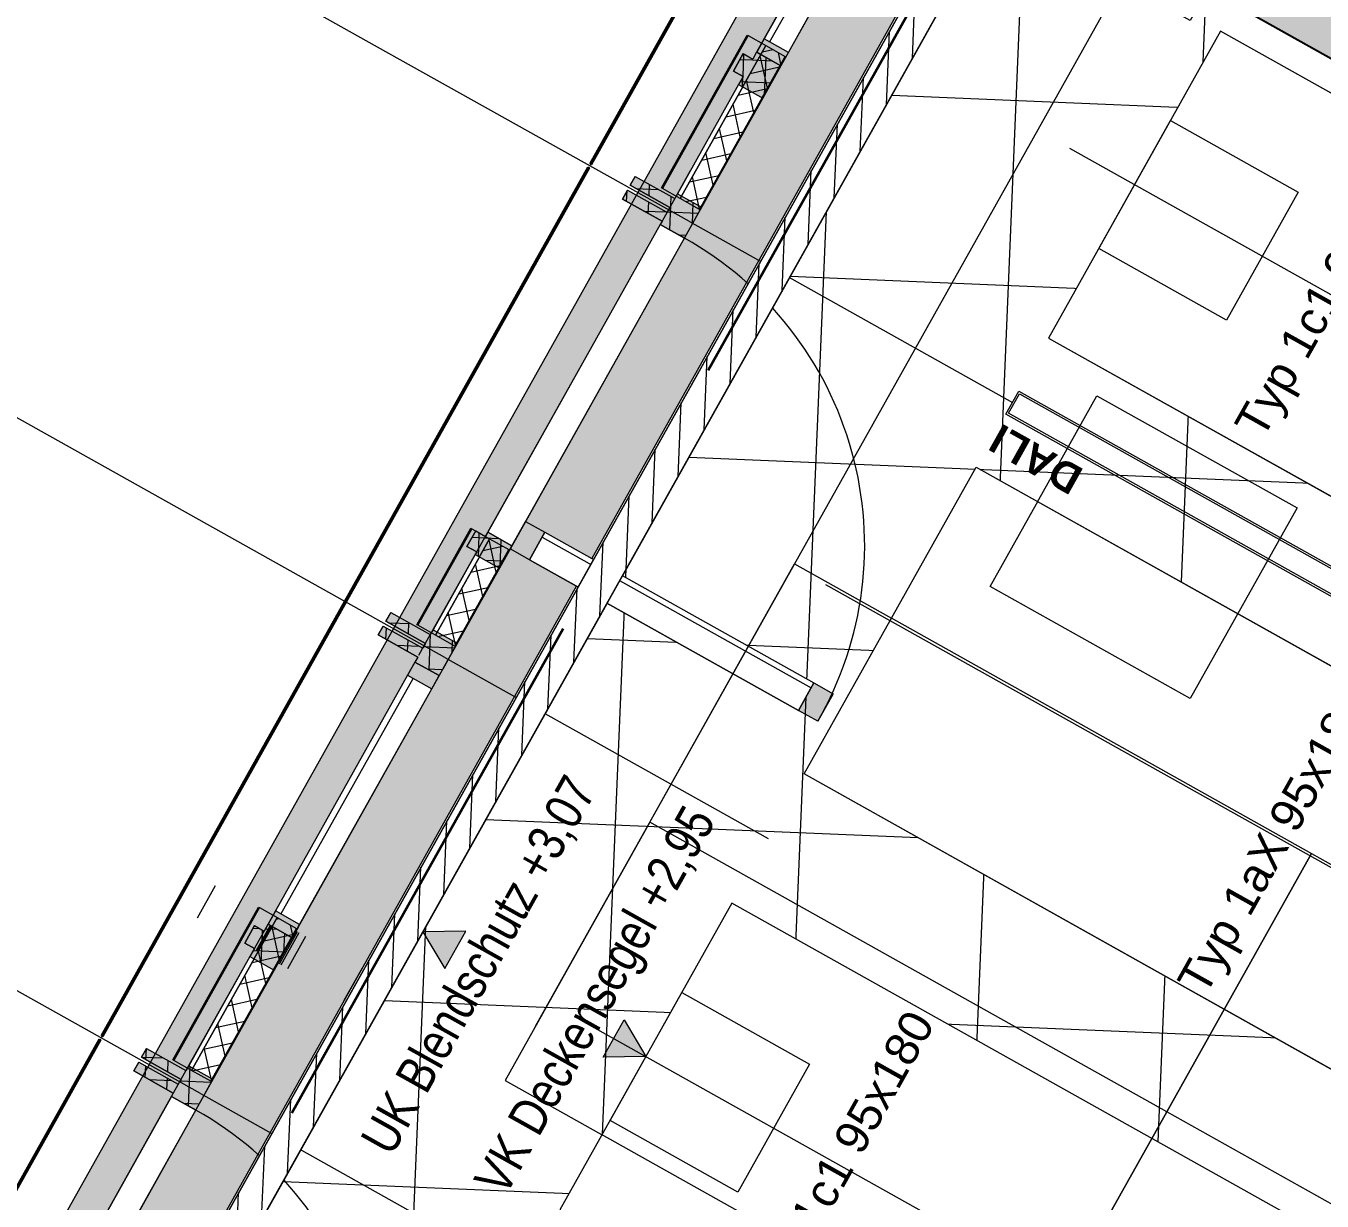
# Model space of a CAD drawing. Header units: metres. Extents: x -27.1 to 50.1, y 105.7 to 163.4.
# Drawn here: x -1.485 to 2.016, y 157.117 to 160.292 of the extents above; entities that cross this region are included whole.
import ezdxf

# ---------------------------------------------------------------- set-up
doc = ezdxf.new("R2010")
doc.units = ezdxf.units.M
doc.header["$MEASUREMENT"] = 0
for name, pattern in [('Achse', [0.0023, 0.0015, -0.0008]), ('Punktlinie', [0.0035, 0, -0.0035]), ('Strichlinie_ eng', [0.0023, 0.0015, -0.0008]), ('Strichpunktlinie', [0.006703, 0.003528, -0.001764, 0, -0.001411]), ('Wipeout_Contour', [1, 0, -1])]:
    doc.linetypes.add(name, pattern=pattern)
for name, color, linetype in [('00  Raster', 7, 'Continuous'), ('00  Raster Ausbau', 7, 'Continuous'), ('10  Fassade', 7, 'Continuous'), ('10  Fassade_Deckschraffur', 7, 'Continuous'), ('10  Fassade_Schnittschraffur', 7, 'Continuous'), ('10  Wand Massiv_Deckschraffur', 7, 'Continuous'), ('10  Wand Massiv_Fenster', 7, 'Continuous'), ('20  Deckensegel', 7, 'Continuous'), ('20  Deckenspiegel + Einbauten', 7, 'Continuous'), ('20  Wand Leichtbau', 7, 'Continuous'), ('20  Wand Leichtbau_Schnittschraffur', 7, 'Continuous'), ('40  Text Deckenspiegel', 7, 'Continuous'), ('Neubau_20  Decke Abhangdecke', 7, 'Continuous'), ('Neubau_20  Decke Abhangdecke_Deckschraffur', 7, 'Continuous'), ('Neubau_20  Deckenspiegel + Einbauten', 7, 'Continuous'), ('Neubau_20  Möbel', 7, 'Continuous'), ('Neubau_40  Text Deckenspiegel', 7, 'Continuous')]:
    doc.layers.add(name, color=color, linetype=linetype)
doc.styles.add('ERSTELLTER_STIL_1', font='arial.ttf')
doc.styles.add('ERSTELLTER_STIL_2', font='arial.ttf')
doc.styles.add('ERSTELLTER_STIL_3', font='')
doc.styles.get('ERSTELLTER_STIL_3').set_extended_font_data('Arial Narrow')
pattern_1 = [(102.605446, (0, 0), (0.048794801, 0.0109118), []), (192.605446, (0, 0), (-0.0109118, 0.048794801), [])]
pattern_2 = [(87.605446, (0, 0), (-0.059947608, 0.002506841), []), (177.605446, (0, 0), (0.002506841, 0.059947608), [])]

msp = doc.modelspace()

# ---------------------------------------------------------------- hatches: boundary and pattern name
at = {"layer": '20  Wand Leichtbau_Schnittschraffur', "linetype": 'Continuous', "lineweight": 18}
msp.add_hatch(color=9, dxfattribs=at).paths.add_polyline_path([(1.7556, 160.5076), (1.6945, 160.3985), (5.6724, 158.1697), (5.7335, 158.2788)])

# ---------------------------------------------------------------- linework, layer by layer
at = {"layer": '20  Wand Leichtbau', "color": 7, "linetype": 'Continuous', "lineweight": 25, "ltscale": 1000, "flags": 128}
msp.add_lwpolyline([(1.6945, 160.3985), (5.6724, 158.1697)], dxfattribs=at)

# ---------------------------------------------------------------- wipeouts: each hides what was drawn before it
at = {"color": 254, "linetype": 'Wipeout_Contour', "lineweight": 0, "ltscale": 578.896248}
msp.add_wipeout([(1.5068, 161.8649), (-18.3925, 126.3498), (-18.2219, 126.2542), (1.6769, 161.7686)], dxfattribs=at).dxf.layer = '10  Fassade_Deckschraffur'

# ---------------------------------------------------------------- next in the draw order: wipeouts: each hides what was drawn before it
at = {"color": 254, "linetype": 'Wipeout_Contour', "lineweight": 0, "ltscale": 579.750368}
msp.add_wipeout([(1.2236, 162.0253), (-18.6764, 126.5088), (-18.6188, 126.4766), (1.2811, 161.9927)], dxfattribs=at).dxf.layer = '10  Fassade_Deckschraffur'

# ---------------------------------------------------------------- next in the draw order: wipeouts: each hides what was drawn before it
at = {"color": 254, "linetype": 'Wipeout_Contour', "lineweight": 0, "ltscale": 579.478915}
msp.add_wipeout([(-18.4602, 126.3877), (1.4393, 161.9032), (1.2811, 161.9927), (-18.6188, 126.4766)], dxfattribs=at).dxf.layer = '10  Fassade_Deckschraffur'

# ---------------------------------------------------------------- next in the draw order: wipeouts: each hides what was drawn before it
at = {"color": 254, "linetype": 'Wipeout_Contour', "lineweight": 0, "ltscale": 579.276268}
msp.add_wipeout([(1.4393, 161.9032), (-18.4602, 126.3877), (-18.4575, 126.3862), (1.4419, 161.9017)], dxfattribs=at).dxf.layer = '10  Fassade_Deckschraffur'

# ---------------------------------------------------------------- next in the draw order: wipeouts: each hides what was drawn before it
at = {"color": 254, "linetype": 'Wipeout_Contour', "lineweight": 0, "ltscale": 579.199344}
msp.add_wipeout([(1.4446, 161.9001), (-18.4548, 126.3847), (-18.4016, 126.3549), (1.4977, 161.8701)], dxfattribs=at).dxf.layer = '10  Fassade_Deckschraffur'

# ---------------------------------------------------------------- next in the draw order: wipeouts: each hides what was drawn before it
at = {"color": 254, "linetype": 'Wipeout_Contour', "lineweight": 0, "ltscale": 579.127053}
msp.add_wipeout([(-18.3972, 126.3524), (1.5021, 161.8676), (1.4977, 161.8701), (-18.4016, 126.3549)], dxfattribs=at).dxf.layer = '10  Fassade_Deckschraffur'

# ---------------------------------------------------------------- next in the draw order: wipeouts: each hides what was drawn before it
at = {"color": 254, "linetype": 'Wipeout_Contour', "lineweight": 0, "ltscale": 579.115674}
msp.add_wipeout([(1.5021, 161.8676), (-18.3972, 126.3524), (-18.3925, 126.3498), (1.5068, 161.8649)], dxfattribs=at).dxf.layer = '10  Fassade_Deckschraffur'

# ---------------------------------------------------------------- next in the draw order: hatches: boundary and pattern name
at = {"layer": '10  Wand Massiv_Deckschraffur', "linetype": 'Continuous', "lineweight": 0, "true_color": 0xffffff}
msp.add_hatch(color=7, dxfattribs=at).paths.add_polyline_path([(-18.2218, 126.2542), (1.677, 161.7686), (1.3506, 161.9533), (-18.549, 126.4375)])
at = {"layer": 'Neubau_20  Decke Abhangdecke_Deckschraffur', "linetype": 'Continuous', "lineweight": 18, "true_color": 0xdcff15}
h = msp.add_hatch(dxfattribs=at)
h.set_pattern_fill('Bauliche_Anlagen__geplan_55', color=60, style=0, pattern_type=2)
h.set_pattern_definition([(87.60545, (0, 0), (-0.4995634, 0.0208903), []), (177.60545, (0, 0), (0.0208903, 0.4995634), [])])
h.paths.add_polyline_path([(-11.9299, 137.2893), (-11.9483, 137.2566), (-11.7956, 137.1711), (-11.7773, 137.2038), (-11.7027, 137.3368), (-11.3276, 137.1266), (-11.4021, 136.9936), (-6.2943, 134.1316), (-6.2197, 134.2647), (-5.8446, 134.0545), (-5.9191, 133.9215), (-5.7796, 133.8433), (-3.195, 138.456), (-3.3346, 138.5342), (-3.4152, 138.3903), (-3.7904, 138.6005), (-3.7097, 138.7444), (-5.3411, 139.6585), (-1.3692, 146.7474), (0.7769, 145.5449), (7.3302, 157.2408), (7.1906, 157.319), (7.1429, 157.234), (6.7678, 157.4442), (6.8155, 157.5292), (1.7076, 160.3912), (1.6599, 160.3061), (1.2848, 160.5163), (1.3777, 160.6821), (1.225, 160.7676), (-9.2843, 142.0111), (-9.3026, 141.9784)])
h.paths.add_polyline_path([(-8.904, 141.4828), (-9.2529, 141.6784), (-9.0574, 142.0273), (-8.7085, 141.8318)], flags=0)
at = {"layer": 'Neubau_40  Text Deckenspiegel', "linetype": 'Continuous', "lineweight": 0, "true_color": 0xffffff}
msp.add_hatch(color=7, dxfattribs=at).paths.add_polyline_path([(0.1896, 157.5077), (0.1305, 157.607), (0.0741, 157.5062)])

# ---------------------------------------------------------------- next in the draw order: linework, layer by layer
at = {"layer": '00  Raster Ausbau', "color": 9, "linetype": 'Achse', "lineweight": 18, "ltscale": 1000}
msp.add_line((-0.5655, 160.252), (-1.4379, 160.7408), dxfattribs=at)
at = {"layer": '00  Raster Ausbau', "color": 251, "linetype": 'Achse', "lineweight": 18, "ltscale": 1000, "true_color": 0x5f5f5f}
msp.add_line((-1.2254, 159.0743), (-2.0978, 159.5631), dxfattribs=at)
at = {"layer": '10  Fassade', "color": 255, "linetype": 'Punktlinie', "lineweight": 18, "ltscale": 1000}
msp.add_line((-18.3745, 126.3397), (1.5247, 161.8548), dxfattribs=at)
at = {"layer": '10  Fassade', "color": 7, "linetype": 'Continuous', "lineweight": 13, "ltscale": 1000}
for p, q in [((0.4523, 160.2171), (0.4259, 160.1699)), ((0.4259, 160.1699), (0.4521, 160.1553)), ((0.1605, 159.8854), (0.147, 159.8614)), ((0.1397, 159.8483), (0.1262, 159.8243)), ((0.1397, 159.8483), (0.2465, 159.7884)), ((0.147, 159.8614), (0.2539, 159.8015)), ((-0.2701, 158.9277), (-0.2936, 158.8858)), ((-0.4994, 158.7077), (-0.5129, 158.6837)), ((-0.5129, 158.6837), (-0.406, 158.6238)), ((-0.5202, 158.6706), (-0.5337, 158.6466)), ((-0.5202, 158.6706), (-0.4133, 158.6107)), ((-0.406, 158.6238), (-0.4133, 158.6107)), ((-0.8675, 157.8616), (-0.8939, 157.8145)), ((-0.8939, 157.8145), (-0.8677, 157.7998)), ((-1.1593, 157.5299), (-1.1728, 157.5059)), ((-1.1801, 157.4929), (-1.1935, 157.4689)), ((-1.1801, 157.4929), (-1.0732, 157.433)), ((-1.1728, 157.5059), (-1.0659, 157.4461))]:
    msp.add_line(p, q, dxfattribs=at)
at = {"layer": '10  Fassade', "color": 255, "linetype": 'Punktlinie', "lineweight": 18, "ltscale": 1000, "flags": 128}
for points in [[(-18.6764, 126.5088), (1.2236, 162.0253)], [(-18.6188, 126.4766), (1.2811, 161.9927)], [(-18.4602, 126.3877), (1.4393, 161.9032)], [(-18.4575, 126.3862), (1.4419, 161.9017)], [(-18.4548, 126.3847), (1.4446, 161.9001)], [(-18.4016, 126.3549), (1.4977, 161.8701)], [(-18.3972, 126.3524), (1.5021, 161.8676)], [(-18.3925, 126.3498), (1.5068, 161.8649)], [(-18.2219, 126.2542), (1.6769, 161.7686)]]:
    msp.add_lwpolyline(points, dxfattribs=at)
at = {"layer": '10  Fassade', "color": 7, "linetype": 'Strichlinie_ eng', "lineweight": 18, "ltscale": 1000, "flags": 128}
for points in [[(1.4333, 161.9065), (1.0653, 161.2497), (0.9101, 160.9727), (0.4643, 160.1771), (0.2502, 159.795), (-0.2545, 158.8942), (-0.4097, 158.6172), (-0.8555, 157.8216), (-1.0696, 157.4395), (-1.5743, 156.5388), (-1.7294, 156.2618), (-2.1752, 155.4662), (-2.3893, 155.0841), (-2.894, 154.1833), (-3.0492, 153.9063), (-3.495, 153.1107), (-3.7091, 152.7286), (-4.2138, 151.8278), (-4.369, 151.5509), (-4.8148, 150.7552), (-5.0289, 150.3731), (-5.5336, 149.4724), (-5.6888, 149.1954), (-6.1346, 148.3998), (-6.3487, 148.0177), (-6.8533, 147.1169), (-7.0085, 146.8399), (-7.4543, 146.0443), (-7.6684, 145.6622), (-8.1731, 144.7615), (-8.3283, 144.4845), (-8.7741, 143.6889), (-8.9882, 143.3067), (-9.4929, 142.406), (-9.6481, 142.129), (-10.0939, 141.3334), (-10.308, 140.9513), (-10.8127, 140.0505), (-10.9679, 139.7736), (-11.4136, 138.9779), (-11.6277, 138.5958), (-12.1324, 137.6951), (-12.2876, 137.4181), (-12.7334, 136.6225), (-12.9475, 136.2404), (-13.4522, 135.3396), (-13.6074, 135.0626), (-14.0532, 134.267), (-14.2673, 133.8849), (-14.772, 132.9842), (-14.9272, 132.7072), (-15.373, 131.9115), (-15.5871, 131.5294), (-16.0917, 130.6287), (-16.2469, 130.3517), (-16.6927, 129.5561), (-16.9068, 129.174), (-17.4115, 128.2732), (-17.5667, 127.9962), (-18.0125, 127.2006), (-18.4661, 126.391)], [(1.4986, 161.8696), (1.1307, 161.213), (0.9755, 160.9361), (0.5297, 160.1404), (0.3156, 159.7583), (-0.189, 158.8576), (-0.3442, 158.5806), (-0.79, 157.785), (-1.0041, 157.4029), (-1.5088, 156.5021), (-1.664, 156.2251), (-2.1098, 155.4295), (-2.3239, 155.0474), (-2.8286, 154.1467), (-2.9838, 153.8697), (-3.4296, 153.074), (-3.6437, 152.6919), (-4.1484, 151.7912), (-4.3036, 151.5142), (-4.7494, 150.7186), (-4.9634, 150.3365), (-5.4681, 149.4357), (-5.6233, 149.1587), (-6.0691, 148.3631), (-6.2832, 147.981), (-6.7879, 147.0803), (-6.9431, 146.8033), (-7.3889, 146.0077), (-7.603, 145.6255), (-8.1077, 144.7248), (-8.2629, 144.4478), (-8.7087, 143.6522), (-8.9228, 143.2701), (-9.4275, 142.3693), (-9.5827, 142.0924), (-10.0284, 141.2967), (-10.2425, 140.9146), (-10.7472, 140.0139), (-10.9024, 139.7369), (-11.3482, 138.9413), (-11.5623, 138.5592), (-12.067, 137.6584), (-12.2222, 137.3814), (-12.668, 136.5858), (-12.8821, 136.2037), (-13.3868, 135.303), (-13.542, 135.026), (-13.9878, 134.2303), (-14.2019, 133.8482), (-14.7065, 132.9475), (-14.8617, 132.6705), (-15.3075, 131.8749), (-15.5216, 131.4928), (-16.0263, 130.592), (-16.1815, 130.315), (-16.6273, 129.5194), (-16.8414, 129.1373), (-17.3461, 128.2366), (-17.5013, 127.9596), (-17.9471, 127.164), (-18.4007, 126.3544)], [(0.4259, 160.1699), (0.4523, 160.2171)], [(0.4523, 160.2171), (0.4785, 160.2024)], [(0.4521, 160.1553), (0.4259, 160.1699)], [(0.147, 159.8614), (0.1605, 159.8854)], [(0.1605, 159.8854), (0.2673, 159.8255)], [(0.1262, 159.8243), (0.1397, 159.8483)], [(0.1397, 159.8483), (0.2465, 159.7884)], [(0.2539, 159.8015), (0.147, 159.8614)], [(0.2331, 159.7644), (0.1262, 159.8243)], [(-0.2936, 158.8858), (-0.2701, 158.9277)], [(-0.2701, 158.9277), (-0.244, 158.913)], [(-0.2674, 158.8711), (-0.2936, 158.8858)], [(-0.5129, 158.6837), (-0.4994, 158.7077)], [(-0.406, 158.6238), (-0.5129, 158.6837)], [(-0.4994, 158.7077), (-0.3926, 158.6478)], [(-0.5337, 158.6466), (-0.5202, 158.6706)], [(-0.4268, 158.5867), (-0.5337, 158.6466)], [(-0.5202, 158.6706), (-0.4133, 158.6107)], [(-0.8939, 157.8145), (-0.8675, 157.8616)], [(-0.8675, 157.8616), (-0.8413, 157.8469)], [(-0.8677, 157.7998), (-0.8939, 157.8145)], [(-1.1728, 157.5059), (-1.1593, 157.5299)], [(-1.1593, 157.5299), (-1.0525, 157.4701)], [(-1.1935, 157.4689), (-1.1801, 157.4929)], [(-1.1801, 157.4929), (-1.0732, 157.433)], [(-1.0659, 157.4461), (-1.1728, 157.5059)], [(-1.0867, 157.409), (-1.1935, 157.4689)]]:
    msp.add_lwpolyline(points, dxfattribs=at)
at = {"layer": '10  Fassade', "color": 7, "linetype": 'Continuous', "lineweight": 13, "ltscale": 1000, "flags": 128}
for points in [[(0.2539, 159.8015), (0.2502, 159.795), (0.2465, 159.7884)], [(-1.0659, 157.4461), (-1.0696, 157.4395), (-1.0732, 157.433)]]:
    msp.add_lwpolyline(points, dxfattribs=at)
at = {"layer": '10  Wand Massiv_Fenster', "color": 7, "linetype": 'Continuous', "lineweight": 13, "ltscale": 1000}
for p, q in [((1.3506, 161.9533), (-18.549, 126.4375)), ((1.677, 161.7686), (-18.2218, 126.2542))]:
    msp.add_line(p, q, dxfattribs=at)
at = {"layer": 'Neubau_20  Decke Abhangdecke', "color": 7, "linetype": 'Continuous', "lineweight": 13, "ltscale": 1000, "flags": 128}
msp.add_lwpolyline([(-5.7796, 133.8433), (-3.195, 138.456), (-3.3346, 138.5342), (-3.4152, 138.3903), (-3.7904, 138.6005), (-3.7097, 138.7444), (-5.3411, 139.6585), (-1.3692, 146.7474), (0.7769, 145.5449), (7.3302, 157.2408), (7.1906, 157.319), (7.1429, 157.234), (6.7678, 157.4442), (6.8155, 157.5292), (1.7076, 160.3912), (1.6599, 160.3061), (1.2848, 160.5163), (1.3777, 160.6821), (1.225, 160.7676), (-9.2843, 142.0111), (-9.3026, 141.9784), (-11.9299, 137.2893)], dxfattribs=at)
at = {"layer": 'Neubau_40  Text Deckenspiegel', "color": 7, "linetype": 'Continuous', "lineweight": 18, "ltscale": 1000, "flags": 128}
msp.add_lwpolyline([(0.1896, 157.5077), (0.0741, 157.5062), (0.1305, 157.607)], close=True, dxfattribs=at)

# ---------------------------------------------------------------- next in the draw order: texts
at = {"layer": '40  Text Deckenspiegel', "color": 7, "linetype": 'Continuous', "lineweight": 18, "insert": (0.35, 158.1627), "char_height": 0.1, "attachment_point": 6, "rotation": 60.738, "style": 'ERSTELLTER_STIL_3'}
msp.add_mtext('\\A1;{\\pqr;\\fArial Narrow|b0|i0|c0|p38;VK Deckensegel +2,95}', dxfattribs=at)

# ---------------------------------------------------------------- next in the draw order: wipeouts: each hides what was drawn before it
at = {"color": 254, "linetype": 'Wipeout_Contour', "lineweight": 0, "ltscale": 642.235605}
msp.add_wipeout([(0.4887, 160.2207), (0.5542, 160.184), (0.9511, 160.8924), (0.8857, 160.9291)], dxfattribs=at).dxf.layer = '10  Fassade_Deckschraffur'
at = {"color": 254, "linetype": 'Wipeout_Contour', "lineweight": 0, "ltscale": 639.874678}
msp.add_wipeout([(0.2747, 159.8386), (0.3401, 159.8019), (0.5053, 160.0968), (0.4399, 160.1335)], dxfattribs=at).dxf.layer = '10  Fassade_Deckschraffur'
at = {"color": 254, "linetype": 'Wipeout_Contour', "lineweight": 0, "ltscale": 637.289953}
msp.add_wipeout([(-0.2376, 158.9243), (-0.1722, 158.8877), (0.2936, 159.7191), (0.2282, 159.7557)], dxfattribs=at).dxf.layer = '10  Fassade_Deckschraffur'
at = {"color": 254, "linetype": 'Wipeout_Contour', "lineweight": 0, "ltscale": 634.979532}
msp.add_wipeout([(-0.2713, 158.8641), (-0.3852, 158.6609), (-0.3198, 158.6242), (-0.2059, 158.8275)], dxfattribs=at).dxf.layer = '10  Fassade_Deckschraffur'
at = {"color": 254, "linetype": 'Wipeout_Contour', "lineweight": 0, "ltscale": 632.811877}
msp.add_wipeout([(-0.831, 157.8652), (-0.7656, 157.8286), (-0.3687, 158.537), (-0.4341, 158.5736)], dxfattribs=at).dxf.layer = '10  Fassade_Deckschraffur'
at = {"color": 254, "linetype": 'Wipeout_Contour', "lineweight": 0, "ltscale": 630.461909}
msp.add_wipeout([(-1.0451, 157.4831), (-0.9797, 157.4465), (-0.8145, 157.7413), (-0.8799, 157.778)], dxfattribs=at).dxf.layer = '10  Fassade_Deckschraffur'
at = {"color": 254, "linetype": 'Wipeout_Contour', "lineweight": 0, "ltscale": 627.889392}
msp.add_wipeout([(-1.5574, 156.5689), (-1.492, 156.5322), (-1.0261, 157.3636), (-1.0916, 157.4003)], dxfattribs=at).dxf.layer = '10  Fassade_Deckschraffur'
at = {"color": 254, "linetype": 'Wipeout_Contour', "lineweight": 0, "ltscale": 628.294028}
msp.add_wipeout([(0.4217, 157.9221), (-0.0427, 157.0934), (1.5276, 156.2135), (1.992, 157.0423)], dxfattribs=at).dxf.layer = '20  Deckensegel'

# ---------------------------------------------------------------- next in the draw order: hatches: boundary and pattern name
at = {"layer": '10  Fassade', "linetype": 'Continuous', "lineweight": 0, "true_color": 0xffffff}
for points in [[(0.2317, 159.8541), (0.2343, 159.8526), (0.4658, 160.2657), (0.4632, 160.2671)], [(0.3347, 159.7964), (0.3364, 159.7954), (0.5679, 160.2085), (0.5661, 160.2095)], [(-0.4294, 158.6741), (-0.4268, 158.6727), (-0.2806, 158.9335), (-0.2832, 158.935)], [(-0.3264, 158.6165), (-0.3247, 158.6155), (-0.1785, 158.8763), (-0.1803, 158.8773)], [(-1.088, 157.4986), (-1.0854, 157.4971), (-0.854, 157.9102), (-0.8566, 157.9117)], [(-0.9851, 157.4409), (-0.9834, 157.4399), (-0.7519, 157.853), (-0.7537, 157.854)]]:
    msp.add_hatch(color=7, dxfattribs=at).paths.add_polyline_path(points)
at = {"layer": '10  Fassade', "linetype": 'Continuous', "lineweight": 13, "true_color": 0x000100}
h = msp.add_hatch(dxfattribs=at)
h.set_pattern_fill('Dämmung__hart_2_0001', color=98, style=0, pattern_type=2)
h.set_pattern_definition(pattern_1)
h.paths.add_polyline_path([(0.2823, 159.8257), (0.3347, 159.7964), (0.5661, 160.2095), (0.5138, 160.2388)])
h = msp.add_hatch(dxfattribs=at)
h.set_pattern_fill('Dämmung__hart_2_0001', color=98, style=0, pattern_type=2)
h.set_pattern_definition(pattern_1)
h.paths.add_polyline_path([(-0.3788, 158.6458), (-0.3264, 158.6165), (-0.1803, 158.8773), (-0.2326, 158.9066)])
h = msp.add_hatch(dxfattribs=at)
h.set_pattern_fill('Dämmung__hart_2_0001', color=98, style=0, pattern_type=2)
h.set_pattern_definition(pattern_1)
h.paths.add_polyline_path([(-1.0374, 157.4702), (-0.9851, 157.4409), (-0.7537, 157.854), (-0.806, 157.8833)])
at = {"layer": '10  Fassade_Schnittschraffur', "linetype": 'Continuous', "lineweight": 0, "true_color": 0xffffff}
for points in [[(0.4523, 160.2171), (0.4259, 160.1699), (0.4521, 160.1553), (0.4785, 160.2024)], [(0.2673, 159.8255), (0.1605, 159.8854), (0.147, 159.8614), (0.2539, 159.8015)], [(0.1262, 159.8243), (0.2331, 159.7644), (0.2465, 159.7884), (0.1397, 159.8483)], [(0.2539, 159.8015), (0.2502, 159.795), (0.2465, 159.7884), (0.2331, 159.7644), (0.2282, 159.7557), (0.2936, 159.7191), (0.3401, 159.8019), (0.2747, 159.8386)], [(0.2281, 159.7555), (0.2935, 159.7189), (0.2282, 159.7557)], [(-0.244, 158.913), (-0.2701, 158.9277), (-0.2936, 158.8858), (-0.2674, 158.8711)], [(-0.2376, 158.9243), (-0.244, 158.913), (-0.2674, 158.8711), (-0.2713, 158.8641), (-0.2059, 158.8275), (-0.1722, 158.8877)], [(-0.2376, 158.9243), (-0.1722, 158.8877), (-0.2375, 158.9245)], [(-0.4994, 158.7077), (-0.5129, 158.6837), (-0.406, 158.6238), (-0.3926, 158.6478)], [(-0.5337, 158.6466), (-0.4268, 158.5867), (-0.4133, 158.6107), (-0.5202, 158.6706)], [(-0.8675, 157.8616), (-0.8939, 157.8145), (-0.8677, 157.7998), (-0.8413, 157.8469)], [(-1.0525, 157.4701), (-1.1593, 157.5299), (-1.1728, 157.5059), (-1.0659, 157.4461)], [(-1.1935, 157.4689), (-1.0867, 157.409), (-1.0732, 157.433), (-1.1801, 157.4929)], [(-1.0659, 157.4461), (-1.0696, 157.4395), (-1.0732, 157.433), (-1.0867, 157.409), (-1.0916, 157.4003), (-1.0261, 157.3636), (-0.9797, 157.4465), (-1.0451, 157.4831)], [(-1.0917, 157.4001), (-1.0262, 157.3634), (-1.0916, 157.4003)]]:
    msp.add_hatch(color=7, dxfattribs=at).paths.add_polyline_path(points)
at = {"layer": '10  Fassade_Schnittschraffur', "linetype": 'Continuous', "lineweight": 13, "true_color": 0x000100}
h = msp.add_hatch(dxfattribs=at)
h.set_pattern_fill('Dämmung__hart_1_0001', color=98, style=0, pattern_type=2)
h.set_pattern_definition(pattern_2)
h.paths.add_polyline_path([(0.4523, 160.2171), (0.4259, 160.1699), (0.4521, 160.1553), (0.4785, 160.2024)])
h = msp.add_hatch(dxfattribs=at)
h.set_pattern_fill('Dämmung__hart_1_0001', color=98, style=0, pattern_type=2)
h.set_pattern_definition(pattern_2)
h.paths.add_polyline_path([(0.2673, 159.8255), (0.1605, 159.8854), (0.147, 159.8614), (0.2539, 159.8015)])
h = msp.add_hatch(dxfattribs=at)
h.set_pattern_fill('Dämmung__hart_1_0001', color=98, style=0, pattern_type=2)
h.set_pattern_definition(pattern_2)
h.paths.add_polyline_path([(0.1262, 159.8243), (0.2331, 159.7644), (0.2465, 159.7884), (0.1397, 159.8483)])
h = msp.add_hatch(dxfattribs=at)
h.set_pattern_fill('Dämmung__hart_1_0001', color=98, style=0, pattern_type=2)
h.set_pattern_definition(pattern_2)
h.paths.add_polyline_path([(0.2539, 159.8015), (0.2502, 159.795), (0.2465, 159.7884), (0.2331, 159.7644), (0.2282, 159.7557), (0.2936, 159.7191), (0.3401, 159.8019), (0.2747, 159.8386)])
h = msp.add_hatch(dxfattribs=at)
h.set_pattern_fill('Dämmung__hart_1_0001', color=98, style=0, pattern_type=2)
h.set_pattern_definition(pattern_2)
h.paths.add_polyline_path([(-0.244, 158.913), (-0.2701, 158.9277), (-0.2936, 158.8858), (-0.2674, 158.8711)])
h = msp.add_hatch(dxfattribs=at)
h.set_pattern_fill('Dämmung__hart_1_0001', color=98, style=0, pattern_type=2)
h.set_pattern_definition(pattern_2)
h.paths.add_polyline_path([(-0.2376, 158.9243), (-0.244, 158.913), (-0.2674, 158.8711), (-0.2713, 158.8641), (-0.2059, 158.8275), (-0.1722, 158.8877)])
h = msp.add_hatch(dxfattribs=at)
h.set_pattern_fill('Dämmung__hart_1_0001', color=98, style=0, pattern_type=2)
h.set_pattern_definition(pattern_2)
h.paths.add_polyline_path([(-0.4994, 158.7077), (-0.5129, 158.6837), (-0.406, 158.6238), (-0.3926, 158.6478)])
h = msp.add_hatch(dxfattribs=at)
h.set_pattern_fill('Dämmung__hart_1_0001', color=98, style=0, pattern_type=2)
h.set_pattern_definition(pattern_2)
h.paths.add_polyline_path([(-0.5337, 158.6466), (-0.4268, 158.5867), (-0.4133, 158.6107), (-0.5202, 158.6706)])
h = msp.add_hatch(dxfattribs=at)
h.set_pattern_fill('Dämmung__hart_1_0001', color=98, style=0, pattern_type=2)
h.set_pattern_definition(pattern_2)
h.paths.add_polyline_path([(-0.8675, 157.8616), (-0.8939, 157.8145), (-0.8677, 157.7998), (-0.8413, 157.8469)])
h = msp.add_hatch(dxfattribs=at)
h.set_pattern_fill('Dämmung__hart_1_0001', color=98, style=0, pattern_type=2)
h.set_pattern_definition(pattern_2)
h.paths.add_polyline_path([(-1.0525, 157.4701), (-1.1593, 157.5299), (-1.1728, 157.5059), (-1.0659, 157.4461)])
h = msp.add_hatch(dxfattribs=at)
h.set_pattern_fill('Dämmung__hart_1_0001', color=98, style=0, pattern_type=2)
h.set_pattern_definition(pattern_2)
h.paths.add_polyline_path([(-1.1935, 157.4689), (-1.0867, 157.409), (-1.0732, 157.433), (-1.1801, 157.4929)])
h = msp.add_hatch(dxfattribs=at)
h.set_pattern_fill('Dämmung__hart_1_0001', color=98, style=0, pattern_type=2)
h.set_pattern_definition(pattern_2)
h.paths.add_polyline_path([(-1.0659, 157.4461), (-1.0696, 157.4395), (-1.0732, 157.433), (-1.0867, 157.409), (-1.0916, 157.4003), (-1.0261, 157.3636), (-0.9797, 157.4465), (-1.0451, 157.4831)])

# ---------------------------------------------------------------- next in the draw order: linework, layer by layer
at = {"layer": '00  Raster Ausbau', "color": 9, "linetype": 'Achse', "lineweight": 18, "ltscale": 1000}
for p, q in [((0.3069, 159.7632), (-0.5655, 160.252)), ((0.3069, 159.7632), (1.1793, 159.2744)), ((-1.0129, 157.4077), (-1.8852, 157.8966)), ((-1.0129, 157.4077), (-0.1405, 156.9189))]:
    msp.add_line(p, q, dxfattribs=at)
at = {"layer": '00  Raster Ausbau', "color": 251, "linetype": 'Achse', "lineweight": 18, "ltscale": 1000, "true_color": 0x5f5f5f}
msp.add_line((-0.353, 158.5855), (-1.2254, 159.0743), dxfattribs=at)
at = {"layer": '10  Fassade', "color": 7, "linetype": 'Continuous', "lineweight": 13, "ltscale": 1000}
for p, q in [((0.4523, 160.2171), (0.4785, 160.2024)), ((0.4887, 160.2207), (0.4785, 160.2024)), ((0.4521, 160.1553), (0.4399, 160.1335)), ((0.5542, 160.184), (0.5053, 160.0968)), ((0.4399, 160.1335), (0.5053, 160.0968)), ((0.1605, 159.8854), (0.2673, 159.8255)), ((0.2747, 159.8386), (0.2673, 159.8255)), ((0.2747, 159.8386), (0.3401, 159.8019)), ((0.1262, 159.8243), (0.2331, 159.7644)), ((0.3401, 159.8019), (0.2936, 159.7191)), ((0.2331, 159.7644), (0.2282, 159.7557)), ((0.2282, 159.7557), (0.2936, 159.7191)), ((-0.2701, 158.9277), (-0.244, 158.913)), ((-0.2376, 158.9243), (-0.244, 158.913)), ((-0.2376, 158.9243), (-0.1722, 158.8877)), ((-0.2936, 158.8858), (-0.2674, 158.8711)), ((-0.2674, 158.8711), (-0.2713, 158.8641)), ((-0.2713, 158.8641), (-0.2059, 158.8275)), ((-0.1722, 158.8877), (-0.2059, 158.8275)), ((-0.4994, 158.7077), (-0.3926, 158.6478)), ((-0.5337, 158.6466), (-0.4268, 158.5867)), ((-0.3852, 158.6609), (-0.3926, 158.6478)), ((-0.3852, 158.6609), (-0.3198, 158.6242)), ((-0.3198, 158.6242), (-0.3687, 158.537)), ((-0.4268, 158.5867), (-0.4341, 158.5736)), ((-0.8675, 157.8616), (-0.8413, 157.8469)), ((-0.831, 157.8652), (-0.8413, 157.8469)), ((-0.7656, 157.8286), (-0.8145, 157.7413)), ((-0.8677, 157.7998), (-0.8799, 157.778)), ((-0.8799, 157.778), (-0.8145, 157.7413)), ((-1.1593, 157.5299), (-1.0525, 157.4701)), ((-1.1935, 157.4689), (-1.0867, 157.409)), ((-1.0451, 157.4831), (-1.0525, 157.4701)), ((-1.0451, 157.4831), (-0.9797, 157.4465)), ((-0.9797, 157.4465), (-1.0261, 157.3636)), ((-1.0867, 157.409), (-1.0916, 157.4003)), ((-1.0916, 157.4003), (-1.0261, 157.3636))]:
    msp.add_line(p, q, dxfattribs=at)
at = {"layer": '10  Fassade', "color": 7, "linetype": 'Continuous', "lineweight": 18, "ltscale": 1000, "flags": 128}
for points in [[(0.8857, 160.9291), (0.4887, 160.2207)], [(0.9511, 160.8924), (0.5542, 160.184)], [(0.4399, 160.1335), (0.2747, 159.8386)], [(0.5053, 160.0968), (0.3401, 159.8019)], [(0.2282, 159.7557), (-0.2376, 158.9243)], [(0.2936, 159.7191), (-0.1722, 158.8877)], [(-0.2713, 158.8641), (-0.3852, 158.6609)], [(-0.2059, 158.8275), (-0.3198, 158.6242)], [(-0.4341, 158.5736), (-0.831, 157.8652)], [(-0.3687, 158.537), (-0.7656, 157.8286)], [(-0.8799, 157.778), (-1.0451, 157.4831)], [(-0.8145, 157.7413), (-0.9797, 157.4465)], [(-1.0916, 157.4003), (-1.5574, 156.5689)], [(-1.0261, 157.3636), (-1.492, 156.5322)]]:
    msp.add_lwpolyline(points, dxfattribs=at)
for points in [[(0.2317, 159.8541), (0.4632, 160.2671), (0.4658, 160.2657), (0.2343, 159.8526)], [(0.2343, 159.8526), (0.4658, 160.2657), (0.5138, 160.2388), (0.2823, 159.8257)], [(0.2823, 159.8257), (0.5138, 160.2388), (0.5661, 160.2095), (0.3347, 159.7964)], [(0.3347, 159.7964), (0.5661, 160.2095), (0.5679, 160.2085), (0.3364, 159.7954)], [(0.2282, 159.7557), (0.2935, 159.7189)], [(-0.4294, 158.6741), (-0.2832, 158.935), (-0.2806, 158.9335), (-0.4268, 158.6727)], [(-0.4268, 158.6727), (-0.2806, 158.9335), (-0.2326, 158.9066), (-0.3788, 158.6458)], [(-0.3788, 158.6458), (-0.2326, 158.9066), (-0.1803, 158.8773), (-0.3264, 158.6165)], [(-0.1722, 158.8877), (-0.2375, 158.9245)], [(-0.3264, 158.6165), (-0.1803, 158.8773), (-0.1785, 158.8763), (-0.3247, 158.6155)], [(-1.088, 157.4986), (-0.8566, 157.9117), (-0.854, 157.9102), (-1.0854, 157.4971)], [(-1.0854, 157.4971), (-0.854, 157.9102), (-0.806, 157.8833), (-1.0374, 157.4702)], [(-1.0374, 157.4702), (-0.806, 157.8833), (-0.7537, 157.854), (-0.9851, 157.4409)], [(-0.9851, 157.4409), (-0.7537, 157.854), (-0.7519, 157.853), (-0.9834, 157.4399)], [(-1.0916, 157.4003), (-1.0262, 157.3634)]]:
    msp.add_lwpolyline(points, close=True, dxfattribs=at)
at = {"layer": '10  Fassade', "color": 7, "linetype": 'Continuous', "lineweight": 13, "ltscale": 1000}
msp.add_arc((-1.4919, 156.5324), 0.9526, 330.1365, 60.738, dxfattribs=at)
at = {"layer": '20  Deckensegel', "color": 7, "linetype": 'Continuous', "lineweight": 18, "ltscale": 1000}
for p, q in [((0.4217, 157.9221), (-0.0427, 157.0934)), ((1.992, 157.0423), (0.4217, 157.9221)), ((0.0927, 157.335), (0.2863, 157.6805)), ((0.2863, 157.6805), (0.6317, 157.4869)), ((0.6317, 157.4869), (0.4382, 157.1415)), ((0.4382, 157.1415), (0.0927, 157.335))]:
    msp.add_line(p, q, dxfattribs=at)
at = {"layer": '20  Deckensegel', "color": 6, "linetype": 'Strichpunktlinie', "lineweight": 18, "ltscale": 1000}
msp.add_line((1.9343, 156.5302), (0.015, 157.6055), dxfattribs=at)
at = {"layer": '20  Deckensegel', "color": 7, "linetype": 'Continuous', "lineweight": 18, "ltscale": 1000, "flags": 128}
msp.add_lwpolyline([(0.4217, 157.9221), (-0.0427, 157.0934), (1.5276, 156.2135), (1.992, 157.0423)], close=True, dxfattribs=at)
at = {"layer": 'Neubau_20  Möbel', "color": 9, "linetype": 'Continuous', "lineweight": 18, "ltscale": 1000, "flags": 128}
msp.add_lwpolyline([(2.9919, 156.5766), (1.5961, 157.3587), (1.2051, 156.6608), (2.6009, 155.8787)], close=True, dxfattribs=at)

# ---------------------------------------------------------------- next in the draw order: texts
at = {"layer": '20  Deckensegel', "color": 7, "linetype": 'Continuous', "lineweight": 13, "insert": (0.5076, 156.832), "char_height": 0.09, "attachment_point": 4, "rotation": 60.7389, "style": 'ERSTELLTER_STIL_1'}
msp.add_mtext('\\A1;{\\pql;\\fArial|b0|i0|c0|p38;Typ 1c1 95x180}', dxfattribs=at)

# ---------------------------------------------------------------- next in the draw order: wipeouts: each hides what was drawn before it
at = {"color": 254, "linetype": 'Wipeout_Contour', "lineweight": 0, "ltscale": 642.235453}
msp.add_wipeout([(0.5089, 160.2567), (0.5743, 160.22), (0.9309, 160.8565), (0.8655, 160.8931)], dxfattribs=at).dxf.layer = '10  Fassade_Deckschraffur'
at = {"color": 254, "linetype": 'Wipeout_Contour', "lineweight": 0, "ltscale": 632.81172}
msp.add_wipeout([(-0.8109, 157.9012), (-0.7455, 157.8645), (-0.3888, 158.501), (-0.4543, 158.5377)], dxfattribs=at).dxf.layer = '10  Fassade_Deckschraffur'
at = {"color": 254, "linetype": 'Wipeout_Contour', "lineweight": 0, "ltscale": 634.738861}
msp.add_wipeout([(-0.0831, 158.9239), (-0.1246, 158.8498), (0.6017, 158.4428), (0.6433, 158.517)], dxfattribs=at).dxf.layer = '10  Fassade_Schnittschraffur'

# ---------------------------------------------------------------- next in the draw order: hatches: boundary and pattern name
at = {"layer": '10  Fassade_Schnittschraffur', "linetype": 'Continuous', "lineweight": 0, "true_color": 0xffffff}
for points in [[(0.5543, 160.1842), (0.5743, 160.22), (0.5089, 160.2567), (0.4888, 160.2209)], [(0.4887, 160.2207), (0.5542, 160.184), (0.4888, 160.2209)], [(0.4887, 160.2207), (0.4785, 160.2024), (0.4521, 160.1553), (0.4399, 160.1335), (0.5053, 160.0968), (0.5542, 160.184)], [(-0.1354, 158.9533), (-0.177, 158.8791), (-0.1246, 158.8498), (-0.0831, 158.9239)], [(-0.3852, 158.6609), (-0.3926, 158.6478), (-0.406, 158.6238), (-0.4133, 158.6107), (-0.4268, 158.5867), (-0.4341, 158.5736), (-0.3687, 158.537), (-0.3198, 158.6242)], [(-0.4342, 158.5735), (-0.4543, 158.5377), (-0.3888, 158.501), (-0.3688, 158.5368)], [(-0.4342, 158.5735), (-0.3688, 158.5368), (-0.4341, 158.5736)], [(0.6433, 158.517), (0.6017, 158.4428), (0.6541, 158.4135), (0.6956, 158.4876)], [(-0.7655, 157.8288), (-0.7455, 157.8645), (-0.8109, 157.9012), (-0.8309, 157.8654)], [(-0.831, 157.8652), (-0.8413, 157.8469), (-0.8677, 157.7998), (-0.8799, 157.778), (-0.8145, 157.7413), (-0.7656, 157.8286)], [(-0.831, 157.8652), (-0.7656, 157.8286), (-0.8309, 157.8654)]]:
    msp.add_hatch(color=7, dxfattribs=at).paths.add_polyline_path(points)
at = {"layer": '10  Fassade_Schnittschraffur', "linetype": 'Continuous', "lineweight": 13, "true_color": 0x000100}
h = msp.add_hatch(dxfattribs=at)
h.set_pattern_fill('Dämmung__hart_1_0001', color=98, style=0, pattern_type=2)
h.set_pattern_definition(pattern_2)
h.paths.add_polyline_path([(0.4887, 160.2207), (0.4785, 160.2024), (0.4521, 160.1553), (0.4399, 160.1335), (0.5053, 160.0968), (0.5542, 160.184)])
h = msp.add_hatch(dxfattribs=at)
h.set_pattern_fill('Dämmung__hart_1_0001', color=98, style=0, pattern_type=2)
h.set_pattern_definition(pattern_2)
h.paths.add_polyline_path([(-0.3852, 158.6609), (-0.3926, 158.6478), (-0.406, 158.6238), (-0.4133, 158.6107), (-0.4268, 158.5867), (-0.4341, 158.5736), (-0.3687, 158.537), (-0.3198, 158.6242)])
h = msp.add_hatch(dxfattribs=at)
h.set_pattern_fill('Dämmung__hart_1_0001', color=98, style=0, pattern_type=2)
h.set_pattern_definition(pattern_2)
h.paths.add_polyline_path([(-0.831, 157.8652), (-0.8413, 157.8469), (-0.8677, 157.7998), (-0.8799, 157.778), (-0.8145, 157.7413), (-0.7656, 157.8286)])

# ---------------------------------------------------------------- next in the draw order: linework, layer by layer
at = {"layer": '00  Raster Ausbau', "color": 251, "linetype": 'Achse', "lineweight": 18, "ltscale": 1000, "true_color": 0x5f5f5f}
msp.add_line((-0.353, 158.5855), (0.5194, 158.0967), dxfattribs=at)
at = {"layer": '10  Fassade', "color": 7, "linetype": 'Continuous', "lineweight": 18, "ltscale": 1000}
for p, q in [((0.8655, 160.8931), (0.5089, 160.2567)), ((0.5237, 160.2483), (0.8803, 160.8848)), ((0.5743, 160.22), (0.9309, 160.8565)), ((-0.0904, 158.9109), (0.6359, 158.5039)), ((-0.0831, 158.9239), (0.6433, 158.517)), ((-0.1246, 158.8498), (0.6017, 158.4428)), ((-0.4543, 158.5377), (-0.8109, 157.9012)), ((-0.7961, 157.8929), (-0.4394, 158.5294)), ((-0.7455, 157.8645), (-0.3888, 158.501))]:
    msp.add_line(p, q, dxfattribs=at)
at = {"layer": '10  Fassade', "color": 7, "linetype": 'Continuous', "lineweight": 13, "ltscale": 1000}
for p, q in [((0.4887, 160.2207), (0.5542, 160.184)), ((-0.4341, 158.5736), (-0.3687, 158.537)), ((-0.831, 157.8652), (-0.7656, 157.8286))]:
    msp.add_line(p, q, dxfattribs=at)
at = {"layer": '10  Fassade', "color": 7, "linetype": 'Continuous', "lineweight": 18, "ltscale": 1000, "flags": 128}
for points in [[(0.5543, 160.1842), (0.5743, 160.22), (0.5089, 160.2567), (0.4888, 160.2209)], [(0.5542, 160.184), (0.4888, 160.2209)], [(-0.1354, 158.9533), (-0.0831, 158.9239), (-0.1246, 158.8498), (-0.177, 158.8791)], [(-0.0831, 158.9239), (0.6433, 158.517), (0.6017, 158.4428), (-0.1246, 158.8498)], [(-0.4342, 158.5735), (-0.4543, 158.5377), (-0.3888, 158.501), (-0.3688, 158.5368)], [(-0.4341, 158.5736), (-0.3688, 158.5368)], [(0.6433, 158.517), (0.6956, 158.4876), (0.6541, 158.4135), (0.6017, 158.4428)], [(-0.7655, 157.8288), (-0.7455, 157.8645), (-0.8109, 157.9012), (-0.8309, 157.8654)], [(-0.7656, 157.8286), (-0.8309, 157.8654)]]:
    msp.add_lwpolyline(points, close=True, dxfattribs=at)
at = {"layer": '10  Fassade', "color": 7, "linetype": 'Continuous', "lineweight": 13, "ltscale": 1000}
msp.add_arc((-0.1721, 158.8878), 0.9526, 330.1365, 60.738, dxfattribs=at)

# ---------------------------------------------------------------- next in the draw order: wipeouts: each hides what was drawn before it
at = {"color": 254, "linetype": 'Wipeout_Contour', "lineweight": 0, "ltscale": 643.901055}
msp.add_wipeout([(0.0424, 159.9171), (1.2236, 162.0253), (1.2201, 162.0272), (0.0389, 159.9191)], dxfattribs=at).dxf.layer = '10  Fassade_Deckschraffur'
at = {"color": 254, "linetype": 'Wipeout_Contour', "lineweight": 0, "ltscale": 633.026555}
msp.add_wipeout([(2.6519, 158.2201), (1.0815, 159.0999), (0.6172, 158.2711), (2.1875, 157.3913)], dxfattribs=at).dxf.layer = '20  Deckensegel'

# ---------------------------------------------------------------- next in the draw order: linework, layer by layer
at = {"layer": '20  Deckensegel', "color": 7, "linetype": 'Continuous', "lineweight": 18, "ltscale": 1000}
for p, q in [((0.6172, 158.2711), (1.0815, 159.0999)), ((1.0815, 159.0999), (2.6519, 158.2201)), ((2.1875, 157.3913), (0.6172, 158.2711))]:
    msp.add_line(p, q, dxfattribs=at)
at = {"layer": '20  Deckensegel', "color": 6, "linetype": 'Strichpunktlinie', "lineweight": 18, "ltscale": 1000}
msp.add_line((0.6749, 158.7833), (2.5942, 157.7079), dxfattribs=at)
at = {"layer": '20  Deckensegel', "color": 7, "linetype": 'Continuous', "lineweight": 18, "ltscale": 1000, "flags": 128}
msp.add_lwpolyline([(2.6519, 158.2201), (2.1875, 157.3913), (0.6172, 158.2711), (1.0815, 159.0999)], close=True, dxfattribs=at)
at = {"layer": 'Neubau_20  Möbel', "color": 9, "linetype": 'Continuous', "lineweight": 18, "ltscale": 1000, "flags": 128}
msp.add_lwpolyline([(2.9919, 156.5766), (1.5961, 157.3587), (1.9871, 158.0566), (3.383, 157.2745)], close=True, dxfattribs=at)

# ---------------------------------------------------------------- next in the draw order: texts
at = {"layer": '20  Deckensegel', "color": 7, "linetype": 'Continuous', "lineweight": 13, "insert": (2.12, 158.4824), "char_height": 0.09, "attachment_point": 6, "rotation": 60.7389, "style": 'ERSTELLTER_STIL_1'}
msp.add_mtext('\\A1;{\\pqr;\\fArial|b0|i0|c0|p38;Typ 1aX 95x180}', dxfattribs=at)

# ---------------------------------------------------------------- next in the draw order: wipeouts: each hides what was drawn before it
at = {"color": 254, "linetype": 'Wipeout_Contour', "lineweight": 0, "ltscale": 634.957586}
msp.add_wipeout([(0.0375, 159.9084), (0.034, 159.9104), (-1.2809, 157.5636), (-1.2774, 157.5617)], dxfattribs=at).dxf.layer = '10  Fassade_Deckschraffur'

# ---------------------------------------------------------------- next in the draw order: linework, layer by layer
at = {"layer": '10  Fassade', "color": 7, "linetype": 'Continuous', "lineweight": 25, "ltscale": 1000, "flags": 128}
for points in [[(0.0389, 159.9191), (1.2201, 162.0272)], [(0.0424, 159.9171), (1.2236, 162.0253)], [(0.034, 159.9104), (0.0375, 159.9084)], [(0.0389, 159.9191), (0.0424, 159.9171)]]:
    msp.add_lwpolyline(points, dxfattribs=at)
at = {"layer": 'Neubau_20  Möbel', "color": 9, "linetype": 'Continuous', "lineweight": 18, "ltscale": 1000, "flags": 128}
msp.add_lwpolyline([(1.5961, 157.3587), (0.2003, 158.1408), (-0.1908, 157.4429), (1.2051, 156.6608)], close=True, dxfattribs=at)

# ---------------------------------------------------------------- next in the draw order: wipeouts: each hides what was drawn before it
at = {"color": 254, "linetype": 'Wipeout_Contour', "lineweight": 0, "ltscale": 625.579318}
msp.add_wipeout([(-1.2823, 157.553), (-1.2857, 157.5549), (-2.6006, 155.2082), (-2.5971, 155.2062)], dxfattribs=at).dxf.layer = '10  Fassade_Deckschraffur'
at = {"color": 254, "linetype": 'Wipeout_Contour', "lineweight": 0, "ltscale": 637.769687}
msp.add_wipeout([(1.7414, 160.2776), (1.277, 159.4488), (2.8474, 158.569), (3.3117, 159.3978)], dxfattribs=at).dxf.layer = '20  Deckensegel'

# ---------------------------------------------------------------- next in the draw order: linework, layer by layer
at = {"layer": '10  Fassade', "color": 7, "linetype": 'Continuous', "lineweight": 25, "ltscale": 1000, "flags": 128}
for points in [[(-1.2809, 157.5636), (0.034, 159.9104)], [(-1.2774, 157.5617), (0.0375, 159.9084)], [(-1.2809, 157.5636), (-1.2774, 157.5617)], [(-2.6006, 155.2082), (-1.2857, 157.5549)], [(-2.5971, 155.2062), (-1.2823, 157.553)], [(-1.2857, 157.5549), (-1.2823, 157.553)]]:
    msp.add_lwpolyline(points, dxfattribs=at)
at = {"layer": '20  Deckensegel', "color": 7, "linetype": 'Continuous', "lineweight": 18, "ltscale": 1000}
for p, q in [((1.7414, 160.2776), (1.277, 159.4488)), ((3.3117, 159.3978), (1.7414, 160.2776)), ((1.4124, 159.6905), (1.606, 160.036)), ((1.606, 160.036), (1.9515, 159.8424)), ((1.9515, 159.8424), (1.7579, 159.4969)), ((1.7579, 159.4969), (1.4124, 159.6905)), ((1.277, 159.4488), (2.8474, 158.569))]:
    msp.add_line(p, q, dxfattribs=at)
at = {"layer": '20  Deckensegel', "color": 6, "linetype": 'Strichpunktlinie', "lineweight": 18, "ltscale": 1000}
msp.add_line((3.254, 158.8857), (1.3347, 159.961), dxfattribs=at)
at = {"layer": '20  Deckensegel', "color": 7, "linetype": 'Continuous', "lineweight": 18, "ltscale": 1000, "flags": 128}
msp.add_lwpolyline([(1.7414, 160.2776), (1.277, 159.4488), (2.8474, 158.569), (3.3117, 159.3978)], close=True, dxfattribs=at)
at = {"layer": 'Neubau_20  Deckenspiegel + Einbauten', "color": 7, "linetype": 'Continuous', "lineweight": 13, "ltscale": 1000, "flags": 128}
for points in [[(5.8727, 156.604), (1.1618, 159.2435), (1.1965, 159.3055), (5.9074, 156.6659)], [(5.8706, 156.6115), (1.1693, 159.2456), (1.1986, 159.298), (5.8999, 156.6638)]]:
    msp.add_lwpolyline(points, close=True, dxfattribs=at)
at = {"layer": 'Neubau_20  Möbel', "color": 9, "linetype": 'Continuous', "lineweight": 18, "ltscale": 1000, "flags": 128}
for points in [[(1.6599, 158.475), (1.119, 158.778), (1.4074, 159.2928), (1.9483, 158.9897)], [(1.5961, 157.3587), (0.2003, 158.1408), (0.5913, 158.8387), (1.9871, 158.0566)]]:
    msp.add_lwpolyline(points, close=True, dxfattribs=at)

# ---------------------------------------------------------------- next in the draw order: texts
at = {"layer": '20  Deckensegel', "color": 7, "linetype": 'Continuous', "lineweight": 13, "insert": (1.8273, 159.1875), "char_height": 0.09, "attachment_point": 4, "rotation": 60.7389, "style": 'ERSTELLTER_STIL_1'}
msp.add_mtext('\\A1;{\\pql;\\fArial|b0|i0|c0|p38;Typ 1c1 95x180}', dxfattribs=at)
at = {"layer": '20  Deckenspiegel + Einbauten', "color": 7, "linetype": 'Continuous', "lineweight": 13, "insert": (1.1093, 159.1498), "char_height": 0.08, "attachment_point": 3, "rotation": 150.738, "style": 'ERSTELLTER_STIL_2'}
msp.add_mtext('\\A1;{\\pqr;\\fArial|b1|i0|c0|p38;DALI}', dxfattribs=at)

# ---------------------------------------------------------------- next in the draw order: wipeouts: each hides what was drawn before it
at = {"color": 254, "linetype": 'Wipeout_Contour', "lineweight": 0, "ltscale": 597.195577}
msp.add_wipeout([(1.1472, 160.8128), (-12.0268, 137.3006), (-11.9483, 137.2566), (1.2257, 160.7689)], dxfattribs=at).dxf.layer = 'Neubau_20  Deckenspiegel + Einbauten'

# ---------------------------------------------------------------- next in the draw order: hatches: boundary and pattern name
at = {"layer": 'Neubau_20  Deckenspiegel + Einbauten', "linetype": 'Continuous', "lineweight": 0, "true_color": 0x000000}
h = msp.add_hatch(dxfattribs=at)
h.set_pattern_fill('Mauerwerk_0001', color=18, style=0, pattern_type=2)
h.set_pattern_definition([(87.605446, (0, 0), (-0.06494324, 0.002715745), [])])
h.paths.add_polyline_path([(1.1472, 160.8128), (-12.0268, 137.3006), (-11.9483, 137.2566), (1.2257, 160.7689)])
at = {"layer": 'Neubau_40  Text Deckenspiegel', "linetype": 'Continuous', "lineweight": 0, "true_color": 0xffffff}
msp.add_hatch(color=7, dxfattribs=at).paths.add_polyline_path([(-0.4125, 157.845), (-0.3535, 157.7458), (-0.297, 157.8465)])

# ---------------------------------------------------------------- next in the draw order: linework, layer by layer
at = {"layer": '00  Raster', "color": 7, "linetype": 'Strichpunktlinie', "lineweight": 13, "ltscale": 1000}
msp.add_line((-23.386, 116.0453), (2.099, 161.5296), dxfattribs=at)
at = {"layer": 'Neubau_20  Deckenspiegel + Einbauten', "color": 7, "linetype": 'Continuous', "lineweight": 13, "ltscale": 1000}
for p, q in [((1.1472, 160.8128), (-12.0268, 137.3006)), ((-11.9483, 137.2566), (1.2257, 160.7689))]:
    msp.add_line(p, q, dxfattribs=at)
at = {"layer": 'Neubau_20  Deckenspiegel + Einbauten', "color": 181, "linetype": 'Achse', "lineweight": 35, "ltscale": 1000, "true_color": 0xa851ff}
msp.add_line((-12.0093, 137.2908), (1.1647, 160.8031), dxfattribs=at)
at = {"layer": 'Neubau_20  Deckenspiegel + Einbauten', "color": 7, "linetype": 'Continuous', "lineweight": 13, "ltscale": 1000, "flags": 128}
msp.add_lwpolyline([(1.1472, 160.8128), (-12.0268, 137.3006), (-11.9483, 137.2566), (1.2257, 160.7689)], close=True, dxfattribs=at)
at = {"layer": 'Neubau_40  Text Deckenspiegel', "color": 7, "linetype": 'Continuous', "lineweight": 18, "ltscale": 1000, "flags": 128}
msp.add_lwpolyline([(-0.4125, 157.845), (-0.3535, 157.7458), (-0.297, 157.8465)], close=True, dxfattribs=at)

# ---------------------------------------------------------------- next in the draw order: texts
at = {"layer": '40  Text Deckenspiegel', "color": 7, "linetype": 'Continuous', "lineweight": 18, "insert": (-0.5328, 157.2555), "char_height": 0.1, "attachment_point": 4, "rotation": 60.738, "style": 'ERSTELLTER_STIL_3'}
msp.add_mtext('\\A1;{\\pql;\\fArial Narrow|b0|i0|c0|p38;UK Blendschutz +3,07}', dxfattribs=at)

doc.saveas('drawing.dxf')
